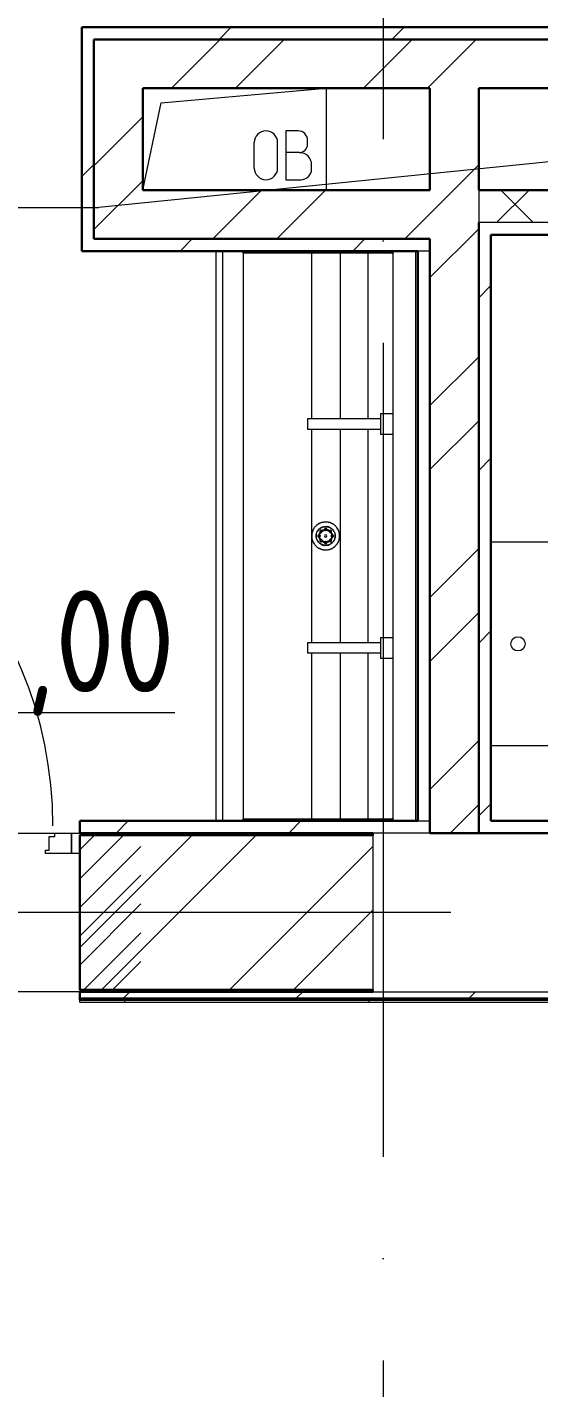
# Model space of a CAD drawing. Header units: millimetres. Extents: x -88595 to 880822, y -1054509 to -148035.
# Drawn here: x 195289 to 196546, y -275420 to -272077 of the extents above; entities that cross this region are included whole.
import ezdxf

# ---------------------------------------------------------------- set-up
doc = ezdxf.new("R2010")
doc.units = ezdxf.units.MM
doc.linetypes.add('ADSK_Линия сетки', pattern=[25, 20, -2.5, 0, -2.5])
doc.linetypes.add('ADSK_Штриховая_ш2 п1_5', pattern=[4.5, 3, -1.5])
for name, color, linetype, lineweight in [('Аннотация', 7, 'Continuous', 20), ('Двери', 7, 'Continuous', 9), ('Марки помещений', 7, 'Continuous', 20), ('Обобщенные модели', 7, 'Continuous', 18), ('Оборудование', 7, 'Continuous', 18), ('Ограждение', 7, 'Continuous', 9), ('Оси', 7, 'Continuous', 9), ('Перекрытие', 7, 'Continuous', 18), ('Сантехника', 7, 'Continuous', 18), ('Стены внутренние', 7, 'Continuous', 18), ('Стены наружные', 7, 'Continuous', 18), ('Стены штриховка', 7, 'Continuous', 9)]:
    doc.layers.add(name, color=color, linetype=linetype, lineweight=lineweight)
doc.layers.add('Двери открывание', color=7, linetype='Continuous', lineweight=9, true_color=0xc0c0c0)
doc.styles.add('GOST Common_3', font='GOST_Common.ttf', dxfattribs={"width": 0.9, "height": 2.5})

# ---------------------------------------------------------------- blocks, each defined once
blk = doc.blocks.new('$0$ADSK_Аннотация_Текст_сВыноской - Текст с выноской-3260329-В_Координация_1 этаж ОВ3')
at = {"layer": 'Аннотация'}
blk.add_line((-6, 0), (6, 0), dxfattribs=at)
blk = doc.blocks.new('1 этаж')
at = {"layer": 'Двери', "lineweight": 18, "true_color": 0xff0000}
h = blk.add_hatch(dxfattribs=at)
h.set_pattern_fill('FP_2', color=1, style=0, pattern_type=2)
h.set_pattern_definition([(45, (230857.71, 654062.605), (-35.3553, 35.3553), [])])
h.paths.add_polyline_path([(231547.7, 653867.6), (231697.7, 653867.6), (231697.7, 654257.6), (231547.7, 654257.6), (231547.7, 653958)])
h.paths.add_polyline_path([(230417.7, 653867.6), (230417.7, 654257.6), (230267.7, 654257.6), (230267.7, 653867.6)])
at = {"layer": 'Ограждение'}
h = blk.add_hatch(dxfattribs=at)
h.set_pattern_fill('FP_26', color=256, style=0, pattern_type=2)
h.set_pattern_definition([(0, (215928.7, 665702.34), (0, 600), []), (90, (215928.7, 665702.34), (-600, 4e-14), [])])
h.paths.add_polyline_path([(232267.7, 653842.6), (233066.8, 653842.6), (233066.8, 653847.6), (231547.7, 653847.6), (231547.7, 653842.6), (232227.8, 653842.6)])
at = {"lineweight": 18}
for p, q in [((231747.3, 656051.7), (232152.7, 656087.6)), ((232152.7, 656087.6), (232152.7, 655837.6)), ((231702.7, 655837.6), (231747.3, 656051.7)), ((231976.3, 655891.6), (231976.3, 655954.2)), ((232033.7, 655891.6), (232033.7, 655954.2)), ((232083.9, 655982.9), (232053.9, 655982.9)), ((232053.9, 655982.9), (232053.9, 655862.9)), ((232107.2, 655949.6), (232107.2, 655959.6)), ((232087.2, 655929.6), (232053.9, 655929.6)), ((232117.2, 655889.6), (232117.2, 655899.6)), ((232053.9, 655862.9), (232090.5, 655862.9))]:
    blk.add_line(p, q, dxfattribs=at)
for centre, radius, start, end in [((232005, 655954.2), 28.7, 0, 180), ((232083.9, 655959.6), 23.3, 0, 90), ((232087.2, 655949.6), 20, 270, 0), ((232087.2, 655899.6), 30, 0, 90), ((232005, 655891.6), 28.7, 180, 0), ((232090.5, 655889.6), 26.7, 270, 0)]:
    blk.add_arc(centre, radius, start, end, dxfattribs=at)
at = {"layer": 'Двери'}
for p, q in [((231472.7, 654249.6), (231486.7, 654249.6)), ((231472.7, 654215.6), (231472.7, 654249.6)), ((231486.7, 654249.6), (231486.7, 654257.6)), ((231486.7, 654257.6), (231527.7, 654257.6)), ((231527.7, 654257.6), (231547.7, 654257.6)), ((231527.7, 654207.6), (231527.7, 654257.6)), ((231527.7, 654257.6), (231527.7, 654207.6)), ((231547.7, 654257.6), (231547.7, 654207.6)), ((231463.7, 654215.6), (231472.7, 654215.6)), ((231463.7, 654207.6), (231463.7, 654215.6)), ((231527.7, 654207.6), (231463.7, 654207.6)), ((231547.7, 654207.6), (231527.7, 654207.6))]:
    blk.add_line(p, q, dxfattribs=at)
at = {"layer": 'Двери', "linetype": 'ADSK_Штриховая_ш2 п1_5'}
for p, q in [((231697.7, 654257.6), (231547.7, 654257.6)), ((231547.7, 654257.6), (231547.7, 653867.6)), ((231547.7, 653867.6), (231697.7, 653867.6))]:
    blk.add_line(p, q, dxfattribs=at)
at = {"layer": 'Двери открывание'}
blk.add_arc((230483.7, 654275.6), 998, 0, 88.9666, dxfattribs=at)
at = {"layer": 'Обобщенные модели'}
for p, q in [((232897.7, 654972.6), (232557.7, 654972.6)), ((232557.7, 654472.6), (232897.7, 654472.6))]:
    blk.add_line(p, q, dxfattribs=at)
blk.add_circle((232624, 654722.6), 17.5, dxfattribs=at)
at = {"layer": 'Ограждение'}
for q in [(231547.7, 653847.6), (233066.8, 653842.6)]:
    blk.add_line((231547.7, 653842.6), q, dxfattribs=at)
at = {"layer": 'Оси', "linetype": 'ADSK_Линия сетки', "ltscale": 100}
for p, q in [((232292.7, 662962.6), (232292.7, 633106.5)), ((252460, 654062.6), (175520.4, 654062.6))]:
    blk.add_line(p, q, dxfattribs=at)
at = {"layer": 'Перекрытие', "color": 49, "ltscale": 100, "true_color": 0x464646}
blk.add_line((232152.7, 656087.6), (232152.7, 655837.6), dxfattribs=at)
at = {"layer": 'Сантехника'}
for p, q in [((231881.7, 655687.6), (231881.7, 654287.6)), ((231898.7, 655687.6), (231898.7, 654287.6)), ((231948.7, 655682.6), (231948.7, 655687.6)), ((232305.8, 655687.6), (232305.8, 655682.6)), ((232316.7, 655687.6), (232316.7, 655682.6)), ((232316.7, 655682.6), (232316.7, 655687.6)), ((232372.7, 655687.6), (232372.7, 654287.6)), ((231948.7, 655682.6), (231948.7, 654292.6)), ((232305.8, 655682.6), (231948.7, 655682.6)), ((232116.6, 655682.6), (232116.6, 655275.1)), ((232187.4, 655682.6), (232187.4, 655275.1)), ((232255.3, 655682.6), (232255.3, 655275)), ((232314.4, 655682.6), (232305.8, 655682.6)), ((232314.4, 655682.6), (232316.7, 655682.6)), ((232316.7, 655682.6), (232316.7, 654292.6)), ((232316.7, 655287.6), (232286.7, 655287.6)), ((232286.7, 655287.6), (232286.7, 655237.6)), ((232286.7, 655275.1), (232106.7, 655275.1)), ((232106.7, 655275.1), (232106.7, 655250.1)), ((232106.7, 655250.1), (232286.7, 655250.1)), ((232116.6, 655250.1), (232116.6, 654725.1)), ((232187.4, 655250.1), (232187.4, 654725.1)), ((232255.3, 655250.2), (232255.3, 654725)), ((232286.7, 655237.6), (232316.7, 655237.6)), ((232286.7, 654725.1), (232106.7, 654725.1)), ((232106.7, 654725.1), (232106.7, 654700.1)), ((232316.7, 654737.6), (232286.7, 654737.6)), ((232286.7, 654737.6), (232286.7, 654687.6)), ((232106.7, 654700.1), (232286.7, 654700.1)), ((232116.6, 654700.1), (232116.6, 654292.6)), ((232187.4, 654700.1), (232187.4, 654292.6)), ((232255.3, 654700.2), (232255.3, 654292.6)), ((232286.7, 654687.6), (232316.7, 654687.6)), ((231948.7, 654287.6), (231948.7, 654292.6)), ((231948.7, 654292.6), (232305.8, 654292.6)), ((232305.8, 654292.6), (232314.4, 654292.6)), ((232305.8, 654292.6), (232305.8, 654287.6)), ((232316.7, 654292.6), (232314.4, 654292.6)), ((232316.7, 654292.6), (232316.7, 654287.6)), ((232316.7, 654287.6), (232316.7, 654292.6))]:
    blk.add_line(p, q, dxfattribs=at)
at = {"layer": 'Сантехника', "flags": 128}
for points in [[(232186, 654987.6), (232186, 654989), (232185.9, 654990.3), (232185.8, 654991.7), (232185.6, 654993.1), (232185.3, 654994.4), (232185, 654995.8), (232184.7, 654997.1), (232184.3, 654998.4), (232183.8, 654999.7), (232183.3, 655001), (232182.7, 655002.2), (232182.1, 655003.4), (232181.5, 655004.6), (232180.8, 655005.8), (232180, 655007), (232179.2, 655008.1), (232178.4, 655009.2), (232177.5, 655010.2), (232176.6, 655011.2), (232175.6, 655012.2), (232174.6, 655013.1), (232173.6, 655014), (232172.5, 655014.9), (232171.4, 655015.7), (232170.2, 655016.5), (232169.1, 655017.2), (232167.9, 655017.9), (232166.7, 655018.5), (232165.4, 655019.1), (232164.1, 655019.6), (232162.9, 655020), (232161.5, 655020.5), (232160.2, 655020.8), (232158.9, 655021.1), (232157.5, 655021.4), (232156.2, 655021.6), (232154.8, 655021.8), (232153.5, 655021.9), (232152.1, 655021.9), (232150.7, 655021.9), (232149.3, 655021.8), (232148, 655021.7), (232146.6, 655021.5), (232145.3, 655021.3), (232143.9, 655021), (232142.6, 655020.7), (232141.3, 655020.3), (232140, 655019.8), (232138.7, 655019.3), (232137.4, 655018.8), (232136.2, 655018.2), (232135, 655017.6), (232133.8, 655016.9), (232132.7, 655016.1), (232131.5, 655015.3), (232130.4, 655014.5), (232129.4, 655013.6), (232128.4, 655012.7), (232127.4, 655011.8), (232126.4, 655010.8), (232125.5, 655009.7), (232124.6, 655008.7), (232123.8, 655007.6), (232123.1, 655006.4), (232122.3, 655005.3), (232121.6, 655004.1), (232121, 655002.9), (232120.4, 655001.6), (232119.9, 655000.4), (232119.4, 654999.1), (232119, 654997.8), (232118.6, 654996.5), (232118.2, 654995.1), (232118, 654993.8), (232117.8, 654992.4), (232117.6, 654991.1), (232117.5, 654989.7), (232117.4, 654988.3), (232117.4, 654987.6)], [(232117.4, 654987.6), (232117.4, 654986.2), (232117.5, 654984.9), (232117.7, 654983.5), (232117.8, 654982.1), (232118.1, 654980.8), (232118.4, 654979.5), (232118.7, 654978.1), (232119.2, 654976.8), (232119.6, 654975.5), (232120.1, 654974.2), (232120.7, 654973), (232121.3, 654971.8), (232121.9, 654970.6), (232122.7, 654969.4), (232123.4, 654968.2), (232124.2, 654967.1), (232125, 654966), (232125.9, 654965), (232126.8, 654964), (232127.8, 654963), (232128.8, 654962.1), (232129.9, 654961.2), (232130.9, 654960.3), (232132, 654959.5), (232133.2, 654958.7), (232134.3, 654958), (232135.5, 654957.4), (232136.8, 654956.7), (232138, 654956.2), (232139.3, 654955.6), (232140.6, 654955.2), (232141.9, 654954.7), (232143.2, 654954.4), (232144.5, 654954.1), (232145.9, 654953.8), (232147.2, 654953.6), (232148.6, 654953.4), (232150, 654953.3), (232151.3, 654953.3), (232152.7, 654953.3), (232154.1, 654953.4), (232155.4, 654953.5), (232156.8, 654953.7), (232158.2, 654953.9), (232159.5, 654954.2), (232160.8, 654954.5), (232162.1, 654954.9), (232163.4, 654955.4), (232164.7, 654955.9), (232166, 654956.4), (232167.2, 654957), (232168.4, 654957.7), (232169.6, 654958.3), (232170.8, 654959.1), (232171.9, 654959.9), (232173, 654960.7), (232174, 654961.6), (232175.1, 654962.5), (232176.1, 654963.4), (232177, 654964.4), (232177.9, 654965.5), (232178.8, 654966.5), (232179.6, 654967.6), (232180.4, 654968.8), (232181.1, 654969.9), (232181.8, 654971.1), (232182.4, 654972.3), (232183, 654973.6), (232183.5, 654974.8), (232184, 654976.1), (232184.5, 654977.4), (232184.8, 654978.7), (232185.2, 654980.1), (232185.4, 654981.4), (232185.7, 654982.8), (232185.8, 654984.1), (232185.9, 654985.5), (232186, 654986.9), (232186, 654987.6)], [(232128.4, 654987.6), (232128.4, 654988.5), (232128.5, 654989.5), (232128.6, 654990.4), (232128.7, 654991.3), (232128.9, 654992.2), (232129.1, 654993.1), (232129.3, 654994), (232129.6, 654994.9), (232129.9, 654995.8), (232130.3, 654996.7), (232130.6, 654997.5), (232131, 654998.4), (232131.5, 654999.2), (232132, 655000), (232132.5, 655000.8), (232133, 655001.5), (232133.6, 655002.3), (232134.2, 655003), (232134.8, 655003.7), (232135.5, 655004.3), (232136.2, 655005), (232136.9, 655005.6), (232137.6, 655006.1), (232138.3, 655006.7), (232139.1, 655007.2), (232139.9, 655007.7), (232140.7, 655008.2), (232141.6, 655008.6), (232142.4, 655009), (232143.3, 655009.3), (232144.1, 655009.6), (232145, 655009.9), (232145.9, 655010.2), (232146.8, 655010.4), (232147.8, 655010.6), (232148.7, 655010.7), (232149.6, 655010.8), (232150.5, 655010.9), (232151.5, 655010.9), (232152.4, 655010.9), (232153.3, 655010.8), (232154.3, 655010.8), (232155.2, 655010.6), (232156.1, 655010.5), (232157, 655010.3), (232157.9, 655010.1), (232158.8, 655009.8), (232159.7, 655009.5), (232160.6, 655009.2), (232161.4, 655008.8), (232162.2, 655008.4), (232163.1, 655007.9), (232163.9, 655007.5), (232164.7, 655007), (232165.4, 655006.4), (232166.2, 655005.9), (232166.9, 655005.3), (232167.6, 655004.7), (232168.2, 655004), (232168.9, 655003.3), (232169.5, 655002.6), (232170.1, 655001.9), (232170.7, 655001.2), (232171.2, 655000.4), (232171.7, 654999.6), (232172.1, 654998.8), (232172.6, 654998), (232173, 654997.1), (232173.3, 654996.3), (232173.7, 654995.4), (232174, 654994.5), (232174.2, 654993.6), (232174.4, 654992.7), (232174.6, 654991.8), (232174.8, 654990.9), (232174.9, 654990), (232175, 654989), (232175, 654988.1), (232175, 654987.6)], [(232128.8, 654991.8), (232128.6, 654990.9), (232128.5, 654990), (232128.5, 654989), (232128.4, 654988.1), (232128.4, 654987.6)], [(232128.4, 654987.6), (232128.4, 654986.7), (232128.5, 654985.7), (232128.6, 654984.8), (232128.7, 654983.9)], [(232175, 654987.6), (232175, 654986.7), (232174.9, 654985.7), (232174.8, 654984.8), (232174.7, 654983.9), (232174.5, 654983), (232174.3, 654982.1), (232174.1, 654981.2), (232173.8, 654980.3), (232173.5, 654979.4), (232173.2, 654978.5), (232172.8, 654977.7), (232172.4, 654976.8), (232171.9, 654976), (232171.5, 654975.2), (232170.9, 654974.4), (232170.4, 654973.7), (232169.8, 654973), (232169.2, 654972.2), (232168.6, 654971.6), (232167.9, 654970.9), (232167.3, 654970.3), (232166.6, 654969.6), (232165.8, 654969.1), (232165.1, 654968.5), (232164.3, 654968), (232163.5, 654967.5), (232162.7, 654967.1), (232161.9, 654966.6), (232161, 654966.2), (232160.2, 654965.9), (232159.3, 654965.6), (232158.4, 654965.3), (232157.5, 654965), (232156.6, 654964.8), (232155.7, 654964.6), (232154.8, 654964.5), (232153.8, 654964.4), (232152.9, 654964.3), (232152, 654964.3), (232151, 654964.3), (232150.1, 654964.4), (232149.2, 654964.4), (232148.2, 654964.6), (232147.3, 654964.7), (232146.4, 654964.9), (232145.5, 654965.1), (232144.6, 654965.4), (232143.7, 654965.7), (232142.9, 654966), (232142, 654966.4), (232141.2, 654966.8), (232140.4, 654967.3), (232139.5, 654967.7), (232138.8, 654968.2), (232138, 654968.8), (232137.3, 654969.3), (232136.5, 654969.9), (232135.8, 654970.5), (232135.2, 654971.2), (232134.5, 654971.9), (232133.9, 654972.6), (232133.3, 654973.3), (232132.8, 654974), (232132.2, 654974.8), (232131.7, 654975.6), (232131.3, 654976.4), (232130.8, 654977.2), (232130.5, 654978.1), (232130.1, 654978.9), (232129.8, 654979.8), (232129.5, 654980.7), (232129.2, 654981.6), (232129, 654982.5), (232128.8, 654983.4), (232128.6, 654984.3), (232128.5, 654985.2), (232128.5, 654986.2), (232128.4, 654987.1), (232128.4, 654987.6)], [(232128.7, 654987.6), (232128.7, 654988.5), (232128.7, 654989.4), (232128.8, 654990.4), (232129, 654991.3), (232129.1, 654992.2), (232129.3, 654993.1)], [(232129.2, 654982.5), (232129.1, 654983.4), (232128.9, 654984.4), (232128.8, 654985.3), (232128.7, 654986.2), (232128.7, 654987.1), (232128.7, 654987.6)], [(232131.3, 654998.2), (232131.7, 654999.1), (232132.2, 654999.8), (232132.7, 655000.6), (232133.2, 655001.4), (232133.8, 655002.1), (232134.4, 655002.8), (232135, 655003.5), (232135.7, 655004.1), (232136.3, 655004.8), (232137, 655005.4), (232137.8, 655005.9)], [(232135.2, 655004), (232134.5, 655003.3), (232133.9, 655002.6), (232133.3, 655001.9), (232132.8, 655001.2), (232132.2, 655000.4), (232131.7, 654999.6), (232131.3, 654998.8)], [(232135.5, 654987.6), (232135.5, 654988.3), (232135.6, 654988.9), (232135.6, 654989.5), (232135.7, 654990.2), (232135.8, 654990.8), (232136, 654991.5), (232136.1, 654992.1), (232136.3, 654992.7), (232136.5, 654993.3), (232136.8, 654993.9), (232137.1, 654994.5), (232137.3, 654995.1), (232137.7, 654995.7), (232138, 654996.2), (232138.3, 654996.8), (232138.7, 654997.3), (232139.1, 654997.8), (232139.5, 654998.3), (232140, 654998.8), (232140.4, 654999.2), (232140.9, 654999.7), (232141.4, 655000.1), (232141.9, 655000.5), (232142.4, 655000.9), (232143, 655001.2)], [(232142.7, 654974.1), (232142.2, 654974.5), (232141.7, 654974.9), (232141.2, 654975.3), (232140.7, 654975.7), (232140.2, 654976.2), (232139.8, 654976.7), (232139.3, 654977.1), (232138.9, 654977.7), (232138.5, 654978.2), (232138.2, 654978.7), (232137.8, 654979.3), (232137.5, 654979.8), (232137.2, 654980.4), (232136.9, 654981), (232136.7, 654981.6), (232136.4, 654982.2), (232136.2, 654982.8), (232136.1, 654983.4), (232135.9, 654984), (232135.8, 654984.7), (232135.7, 654985.3), (232135.6, 654986), (232135.5, 654986.6), (232135.5, 654987.3), (232135.5, 654987.6)], [(232138.5, 655006.5), (232139.3, 655007), (232140, 655007.5), (232140.9, 655007.9), (232141.7, 655008.3), (232142.5, 655008.7), (232143.4, 655009.1), (232144.2, 655009.4)], [(232143.7, 655009.5), (232142.9, 655009.2), (232142, 655008.8), (232141.2, 655008.4)], [(232147.8, 655010.3), (232148.7, 655010.4), (232149.6, 655010.5), (232150.5, 655010.6), (232151.5, 655010.6), (232152.4, 655010.6), (232153.3, 655010.6), (232154.2, 655010.5), (232155.1, 655010.4), (232156, 655010.2), (232156.9, 655010), (232157.8, 655009.8), (232158.7, 655009.6), (232159.6, 655009.3), (232160.5, 655008.9), (232161.3, 655008.6), (232162.1, 655008.2), (232162.9, 655007.7), (232163.7, 655007.3), (232164.5, 655006.8), (232165.3, 655006.2), (232166, 655005.7), (232166.7, 655005.1), (232167.4, 655004.5), (232168.1, 655003.8), (232168.7, 655003.2), (232169.3, 655002.5), (232169.9, 655001.8), (232170.4, 655001), (232171, 655000.3), (232171.5, 654999.5), (232171.9, 654998.7)], [(232148.3, 655003.4), (232149, 655003.6), (232149.6, 655003.7), (232150.2, 655003.7), (232150.9, 655003.8), (232151.5, 655003.8), (232152.2, 655003.8), (232152.8, 655003.8), (232153.5, 655003.7), (232154.1, 655003.6), (232154.8, 655003.5)], [(232162.7, 655008.2), (232161.9, 655008.6), (232161, 655009), (232160.2, 655009.3), (232159.3, 655009.6), (232158.4, 655009.9), (232157.5, 655010.2), (232156.6, 655010.4), (232155.7, 655010.6), (232154.8, 655010.7)], [(232160.5, 655001.2), (232160.7, 655001.1), (232161.2, 655000.7), (232161.8, 655000.3), (232162.3, 654999.9), (232162.7, 654999.5), (232163.2, 654999), (232163.7, 654998.5), (232164.1, 654998.1), (232164.5, 654997.6), (232164.9, 654997), (232165.2, 654996.5), (232165.6, 654996), (232165.9, 654995.4), (232166.2, 654994.8), (232166.5, 654994.2), (232166.7, 654993.6), (232167, 654993), (232167.2, 654992.4), (232167.4, 654991.8), (232167.5, 654991.2), (232167.6, 654990.5), (232167.7, 654989.9), (232167.8, 654989.2), (232167.9, 654988.6), (232167.9, 654988), (232167.9, 654987.6)], [(232167.9, 654987.6), (232167.9, 654987), (232167.9, 654986.3), (232167.8, 654985.7), (232167.7, 654985), (232167.6, 654984.4), (232167.4, 654983.8), (232167.3, 654983.1), (232167.1, 654982.5), (232166.9, 654981.9), (232166.6, 654981.3), (232166.4, 654980.7), (232166.1, 654980.1), (232165.8, 654979.6), (232165.4, 654979), (232165.1, 654978.5), (232164.7, 654977.9), (232164.3, 654977.4), (232163.9, 654976.9), (232163.5, 654976.4), (232163, 654976), (232162.5, 654975.5), (232162, 654975.1), (232161.5, 654974.7), (232161, 654974.3), (232160.5, 654974)], [(232171.9, 654999.2), (232171.5, 655000), (232170.9, 655000.8), (232170.4, 655001.5), (232169.8, 655002.3), (232169.2, 655003), (232168.6, 655003.7), (232167.9, 655004.3)], [(232174.7, 654987.6), (232174.7, 654986.7), (232174.7, 654985.8), (232174.6, 654984.8), (232174.5, 654983.9), (232174.3, 654983), (232174.1, 654982.1)], [(232174.2, 654992.7), (232174.4, 654991.8), (232174.5, 654990.9), (232174.6, 654989.9), (232174.7, 654989), (232174.7, 654988.1), (232174.7, 654987.6)], [(232174.6, 654983.4), (232174.8, 654984.3), (232174.9, 654985.2), (232175, 654986.2), (232175, 654987.1), (232175, 654987.6)], [(232175, 654987.6), (232175, 654988.5), (232174.9, 654989.5), (232174.8, 654990.4), (232174.7, 654991.3)], [(232138.1, 654969), (232137.4, 654969.5), (232136.7, 654970.1), (232136, 654970.7), (232135.4, 654971.4), (232134.7, 654972), (232134.1, 654972.7), (232133.5, 654973.5), (232133, 654974.2), (232132.5, 654974.9), (232132, 654975.7), (232131.5, 654976.5)], [(232131.5, 654976), (232132, 654975.2), (232132.5, 654974.4), (232133, 654973.7), (232133.6, 654973), (232134.2, 654972.2), (232134.8, 654971.6), (232135.5, 654970.9)], [(232164.9, 654968.7), (232164.2, 654968.2), (232163.4, 654967.7), (232162.6, 654967.3), (232161.7, 654966.9), (232160.9, 654966.5), (232160.1, 654966.1), (232159.2, 654965.8), (232158.3, 654965.5), (232157.4, 654965.3), (232156.5, 654965.1), (232155.6, 654964.9), (232154.7, 654964.8), (232153.8, 654964.7), (232152.9, 654964.6), (232152, 654964.6), (232151, 654964.6), (232150.1, 654964.6), (232149.2, 654964.7), (232148.3, 654964.8), (232147.4, 654965), (232146.5, 654965.2), (232145.6, 654965.4), (232144.7, 654965.7), (232143.8, 654966), (232143, 654966.3), (232142.1, 654966.7), (232141.3, 654967.1), (232140.5, 654967.5), (232139.7, 654968), (232138.9, 654968.5), (232138.2, 654969)], [(232140.7, 654967.1), (232141.6, 654966.6), (232142.4, 654966.2), (232143.3, 654965.9), (232144.1, 654965.6), (232145, 654965.3), (232145.9, 654965), (232146.8, 654964.8), (232147.8, 654964.6), (232148.7, 654964.5)], [(232155.1, 654971.8), (232154.5, 654971.6), (232153.8, 654971.5), (232153.2, 654971.5), (232152.5, 654971.4), (232151.9, 654971.4), (232151.2, 654971.4), (232150.6, 654971.4), (232149.9, 654971.5), (232149.3, 654971.6), (232148.7, 654971.7)], [(232155.2, 654964.6), (232156.1, 654964.7), (232157, 654964.9), (232157.9, 654965.1), (232158.8, 654965.4), (232159.7, 654965.7), (232160.6, 654966), (232161.4, 654966.4), (232162.2, 654966.8)], [(232172.1, 654977), (232171.7, 654976.2), (232171.2, 654975.4), (232170.7, 654974.6), (232170.2, 654973.8), (232169.6, 654973.1), (232169, 654972.4), (232168.4, 654971.7), (232167.8, 654971.1), (232167.1, 654970.4), (232166.4, 654969.8), (232165.7, 654969.3)], [(232168.2, 654971.2), (232168.9, 654971.9), (232169.5, 654972.6), (232170.1, 654973.3), (232170.7, 654974), (232171.2, 654974.8), (232171.7, 654975.6), (232172.1, 654976.4)]]:
    blk.add_lwpolyline(points, dxfattribs=at)
at = {"layer": 'Сантехника'}
for centre, radius, start, end in [((232151.7, 654987.6), 34.3, 113.7733, 130.7179), ((232151.7, 654987.6), 34.3, 81.2405, 94.5295), ((232151.7, 654987.6), 34.3, 75.5624, 79.0767), ((232151.7, 654987.6), 34.3, 56.5875, 72.8932), ((232151.7, 654987.6), 34.3, 170.2639, 180), ((232151.7, 654987.6), 34.3, 180, 184.4583), ((232151.7, 654987.6), 34.3, 164.3157, 167.198), ((232151.7, 654987.6), 34.3, 145.0376, 161.2102), ((232151.7, 654987.6), 34.3, 133.5244, 136.5478), ((232151.7, 654987.6), 23, 144, 154.1058), ((232135.5, 654987.6), 3, 90, 180), ((232135.5, 654987.6), 3, 150, 180), ((232135.5, 654987.6), 3, 180, 210), ((232135.5, 654987.6), 3, 180, 270), ((232135.5, 654987.6), 3, 90, 105), ((232135.5, 654987.6), 3, 255, 270), ((232151.7, 654987.6), 16.2, 158.4339, 180), ((232135.5, 654987.6), 3, 30, 90), ((232135.5, 654987.6), 3, 0, 90), ((232135.5, 654987.6), 3, 270, 0), ((232135.5, 654987.6), 3, 270, 330), ((232151.7, 654987.6), 15.9, 0, 180), ((232151.7, 654987.6), 15.9, 180, 0), ((232140.3, 654999.1), 3, 45, 225), ((232140.3, 654999.1), 3, 135, 195), ((232151.7, 654987.6), 14.1, 174.3331, 180), ((232140.3, 654999.1), 3, 210, 225), ((232151.7, 654987.6), 13.9, 176.4989, 180), ((232151.7, 654987.6), 13.9, 176.4989, 180), ((232151.7, 654987.6), 13.9, 180, 183.5011), ((232151.7, 654987.6), 13.9, 180, 183.5011), ((232140.3, 654999.1), 3, 225, 45), ((232140.3, 654999.1), 3, 225, 285), ((232140.3, 654999.1), 3, 90, 120), ((232151.7, 654987.6), 14.1, 136.2949, 141.7649), ((232151.7, 654987.6), 14.1, 124.7852, 137.7972), ((232151.7, 654987.6), 14.1, 125.0449, 135), ((232151.7, 654987.6), 13.9, 45, 135), ((232151.7, 654987.6), 13.9, 49.5929, 135), ((232151.7, 654987.6), 16.2, 110.5449, 125.8473), ((232140.3, 654999.1), 3, 330, 45), ((232151.7, 654987.6), 14.1, 113.7949, 123.75), ((232151.7, 654987.6), 14.1, 102.5449, 112.5), ((232151.7, 654987.6), 16.2, 60, 101.028), ((232151.7, 655003.8), 3, 0, 180), ((232151.7, 655003.8), 3, 0, 180), ((232151.7, 655003.8), 3, 180, 255), ((232151.7, 655003.8), 3, 180, 0), ((232151.7, 654987.6), 3, 0, 180), ((232151.7, 654987.6), 3, 180, 0), ((232151.7, 654987.6), 14.1, 91.2949, 101.25), ((232151.7, 654987.6), 18.1, 83.5568, 96.4432), ((232151.7, 654987.6), 14.1, 80.5238, 95.3542), ((232151.7, 654987.6), 14.1, 80.0449, 90), ((232151.7, 655003.8), 3, 285, 0), ((232151.7, 654987.6), 14.1, 68.7949, 78.75), ((232151.7, 654987.6), 14.1, 57.5449, 67.5), ((232151.7, 654987.6), 14.1, 50.1758, 56.25), ((232163.2, 654999.1), 3, 135, 208.66), ((232163.2, 654999.1), 3, 135, 315), ((232151.7, 654987.6), 16.2, 39.3943, 56.7351), ((232163.2, 654999.1), 3, 315, 135), ((232151.7, 654987.6), 14.1, 38.2351, 45), ((232163.2, 654999.1), 3, 255, 315), ((232163.2, 654999.1), 3, 60, 90), ((232167.9, 654987.6), 3, 90, 180), ((232167.9, 654987.6), 3, 180, 270), ((232163.2, 654999.1), 3, 345, 45), ((232163.2, 654999.1), 3, 315, 330), ((232167.9, 654987.6), 3, 90, 150), ((232167.9, 654987.6), 3, 210, 270), ((232151.7, 654987.6), 14.1, 1.2497, 6.7316), ((232151.7, 654987.6), 14.1, 353.2684, 0), ((232151.7, 654987.6), 16.2, 338.4339, 0), ((232167.9, 654987.6), 3, 75, 90), ((232167.9, 654987.6), 3, 0, 90), ((232167.9, 654987.6), 3, 270, 0), ((232167.9, 654987.6), 3, 270, 285), ((232151.7, 654987.6), 23, 25.3123, 36), ((232167.9, 654987.6), 3, 0, 30), ((232167.9, 654987.6), 3, 330, 0), ((232151.7, 654987.6), 34.3, 20.4173, 38.2302), ((232151.7, 654987.6), 34.3, 350.2639, 0), ((232151.7, 654987.6), 34.3, 0, 4.4583), ((232151.7, 654987.6), 34.3, 200.4173, 218.2302), ((232151.7, 654987.6), 23, 205.3123, 216), ((232151.7, 654987.6), 34.3, 236.5875, 252.8932), ((232140.3, 654976.1), 3, 135, 315), ((232140.3, 654976.1), 3, 165, 225), ((232140.3, 654976.1), 3, 135, 150), ((232140.3, 654976.1), 3, 75, 135), ((232140.3, 654976.1), 3, 315, 135), ((232140.3, 654976.1), 3, 240, 270), ((232151.7, 654987.6), 16.2, 219.3943, 281.028), ((232151.7, 654987.6), 14.1, 218.2351, 225), ((232151.7, 654987.6), 14.1, 222.2028, 235.2148), ((232151.7, 654987.6), 13.9, 225, 315), ((232151.7, 654987.6), 13.9, 225, 315), ((232151.7, 654987.6), 14.1, 226.2949, 236.25), ((232140.3, 654976.1), 3, 315, 30), ((232151.7, 654987.6), 34.3, 255.5624, 259.0767), ((232151.7, 654987.6), 14.1, 237.5449, 247.5), ((232151.7, 654987.6), 34.3, 261.2405, 274.5295), ((232151.7, 654987.6), 14.1, 248.7949, 258.75), ((232151.7, 654971.4), 3, 0, 180), ((232151.7, 654971.4), 3, 105, 180), ((232151.7, 654971.4), 3, 180, 0), ((232151.7, 654971.4), 3, 180, 0), ((232151.7, 654987.6), 14.1, 260.0449, 270), ((232151.7, 654987.6), 18.1, 263.5568, 276.4432), ((232151.7, 654987.6), 14.1, 264.6458, 280.001), ((232151.7, 654987.6), 14.1, 271.2949, 281.25), ((232151.7, 654971.4), 3, 0, 75), ((232151.7, 654987.6), 14.1, 282.5449, 292.5), ((232151.7, 654987.6), 14.1, 293.7949, 303.75), ((232151.7, 654987.6), 16.2, 290.5449, 300), ((232163.2, 654976.1), 3, 45, 225), ((232163.2, 654976.1), 3, 151.34, 225), ((232151.7, 654987.6), 16.2, 303.2649, 335.2568), ((232151.7, 654987.6), 14.1, 309.8242, 315), ((232163.2, 654976.1), 3, 225, 45), ((232151.7, 654987.6), 14.1, 316.2949, 321.7649), ((232163.2, 654976.1), 3, 45, 105), ((232163.2, 654976.1), 3, 270, 300), ((232151.7, 654987.6), 34.3, 292.2071, 310.7179), ((232151.7, 654987.6), 18.1, 316.4294, 321.4432), ((232163.2, 654976.1), 3, 30, 45), ((232163.2, 654976.1), 3, 315, 15), ((232151.7, 654987.6), 23, 324, 334.1058), ((232151.7, 654987.6), 34.3, 313.5244, 316.5478), ((232151.7, 654987.6), 34.3, 325.0376, 340.1245), ((232151.7, 654987.6), 34.3, 344.3157, 347.198)]:
    blk.add_arc(centre, radius, start, end, dxfattribs=at)
at = {"layer": 'Стены внутренние'}
for p, q in [((230478.7, 654257.6), (231486.7, 654257.6)), ((232407.7, 654257.6), (232267.7, 654257.6)), ((232267.7, 654252.6), (232267.7, 653872.6)), ((232227.8, 653867.6), (230387.7, 653867.6)), ((232267.7, 653867.6), (232977.7, 653867.6))]:
    blk.add_line(p, q, dxfattribs=at)
at = {"layer": 'Стены внутренние', "lineweight": 30}
for p, q in [((232267.7, 654257.6), (232267.7, 654252.6)), ((232267.7, 653872.6), (232267.7, 653867.6))]:
    blk.add_line(p, q, dxfattribs=at)
at = {"layer": 'Стены наружные', "lineweight": 30}
for p, q in [((232827.7, 656237.6), (231552.7, 656237.6)), ((231552.7, 656237.6), (231552.7, 655687.6)), ((232857.7, 656207.6), (231582.7, 656207.6)), ((231582.7, 655717.6), (231582.7, 656207.6)), ((231702.7, 656087.6), (232407.7, 656087.6)), ((231702.7, 655837.6), (231702.7, 656087.6)), ((232407.7, 656087.6), (232407.7, 655837.6)), ((232527.7, 655837.6), (232527.7, 656087.6)), ((232527.7, 656087.6), (234127.7, 656087.6)), ((232407.7, 655837.6), (231702.7, 655837.6)), ((232900.2, 655837.6), (232527.7, 655837.6)), ((232527.7, 654257.6), (232527.7, 655757.6)), ((232407.7, 655717.6), (231582.7, 655717.6)), ((232407.7, 655717.6), (232407.7, 654257.6)), ((232557.7, 655727.6), (234097.7, 655727.6)), ((232557.7, 654287.6), (232557.7, 655727.6)), ((231552.7, 655687.6), (232377.7, 655687.6)), ((232377.7, 655687.6), (232377.7, 654287.6)), ((232377.7, 654287.6), (231547.7, 654287.6)), ((231547.7, 654287.6), (231547.7, 654257.6)), ((233007.7, 654287.6), (232557.7, 654287.6)), ((231547.7, 654257.6), (232267.7, 654257.6)), ((232267.7, 654252.6), (231547.7, 654252.6)), ((231547.7, 654252.6), (231547.7, 653872.6)), ((232407.7, 654257.6), (232977.7, 654257.6)), ((231547.7, 653872.6), (232267.7, 653872.6)), ((232267.7, 653867.6), (231547.7, 653867.6)), ((231547.7, 653867.6), (231547.7, 653847.6)), ((231547.7, 653847.6), (233067.8, 653847.6))]:
    blk.add_line(p, q, dxfattribs=at)
at = {"layer": 'Стены наружные', "linetype": 'Continuous', "lineweight": 9}
for p, q in [((231889.8, 656207.6), (231919.8, 656237.6)), ((232314.1, 656207.6), (232344.1, 656237.6)), ((231773, 656087.6), (231893, 656207.6)), ((231930.1, 656087.6), (232050.1, 656207.6)), ((232244.4, 656087.6), (232364.4, 656207.6)), ((232401.6, 656087.6), (232521.6, 656207.6)), ((231582.7, 655897.3), (231702.7, 656017.3)), ((231552.7, 655870.5), (231582.7, 655900.5)), ((232407.7, 655779.4), (232527.7, 655899.4)), ((231582.7, 655740.2), (231702.7, 655860.2)), ((231874.4, 655717.6), (231994.4, 655837.6)), ((232031.6, 655717.6), (232151.6, 655837.6)), ((232571.2, 655757.6), (232651.2, 655837.6)), ((232661.6, 655757.6), (232581.6, 655837.6)), ((232345.9, 655717.6), (232407.7, 655779.4)), ((231794.1, 655687.6), (231824.1, 655717.6)), ((232218.3, 655687.6), (232248.3, 655717.6)), ((232407.7, 655622.3), (232527.7, 655742.3)), ((232527.7, 655572.7), (232557.7, 655602.7)), ((232407.7, 655307.9), (232527.7, 655427.9)), ((232407.7, 655150.8), (232527.7, 655270.8)), ((232527.7, 655148.5), (232557.7, 655178.5)), ((232407.7, 654836.5), (232527.7, 654956.5)), ((232407.7, 654679.3), (232527.7, 654799.3)), ((232527.7, 654724.2), (232557.7, 654754.2)), ((232407.7, 654365), (232527.7, 654485)), ((232457.5, 654257.6), (232527.7, 654327.9)), ((232527.7, 654299.9), (232557.7, 654329.9)), ((231636.9, 654257.6), (231666.9, 654287.6)), ((232061.1, 654257.6), (232091.1, 654287.6)), ((231547.7, 653976.5), (231823.8, 654252.6)), ((231601, 653872.6), (231981, 654252.6)), ((231915.3, 653872.6), (232267.7, 654225)), ((232072.5, 653872.6), (232267.7, 654067.9)), ((231580.4, 653847.6), (231585.4, 653852.6)), ((231651.1, 653847.6), (231656.1, 653852.6)), ((231656.1, 653852.6), (231671.1, 653867.6)), ((231721.8, 653847.6), (231726.8, 653852.6)), ((231792.5, 653847.6), (231797.5, 653852.6)), ((231863.3, 653847.6), (231868.3, 653852.6)), ((231934, 653847.6), (231939, 653852.6)), ((232004.7, 653847.6), (232009.7, 653852.6)), ((232075.4, 653847.6), (232080.4, 653852.6)), ((232080.4, 653852.6), (232095.4, 653867.6)), ((232146.1, 653847.6), (232151.1, 653852.6)), ((232216.8, 653847.6), (232221.8, 653852.6)), ((232287.5, 653847.6), (232292.5, 653852.6)), ((232358.2, 653847.6), (232363.2, 653852.6)), ((232428.9, 653847.6), (232433.9, 653852.6)), ((232499.6, 653847.6), (232504.6, 653852.6)), ((232504.6, 653852.6), (232519.6, 653867.6)), ((232570.4, 653847.6), (232575.4, 653852.6)), ((232641.1, 653847.6), (232646.1, 653852.6))]:
    blk.add_line(p, q, dxfattribs=at)
at = {"layer": 'Стены штриховка'}
for p, q in [((232527.7, 655837.6), (232527.7, 655757.6)), ((232900.2, 655757.6), (232527.7, 655757.6)), ((232407.7, 655687.6), (232377.7, 655687.6)), ((232377.7, 654287.6), (232407.7, 654287.6)), ((231547.7, 653852.6), (233067.8, 653852.6))]:
    blk.add_line(p, q, dxfattribs=at)
at = {"layer": 'Марки помещений', "style": 'GOST Common_3', "width": 0.9}
blk.add_text('%%U13,00', height=250, dxfattribs=at).set_placement((231155.6, 654603.9))

msp = doc.modelspace()

# ---------------------------------------------------------------- linework, layer by layer
at = {"layer": 'Аннотация'}
msp.add_line((196768.7, -272387.7), (195464.8, -272520), dxfattribs=at)

# ---------------------------------------------------------------- block references
at = {"layer": 'Аннотация', "xscale": 100, "yscale": 100, "zscale": 100}
msp.add_blockref('$0$ADSK_Аннотация_Текст_сВыноской - Текст с выноской-3260329-В_Координация_1 этаж ОВ3', (194864.8, -272520), dxfattribs=at)
at = {"layer": 'Оборудование', "color": 5, "true_color": 0x0000ff}
msp.add_blockref('1 этаж', (-36129.5, -928314.5), dxfattribs=at)

doc.saveas('drawing.dxf')
